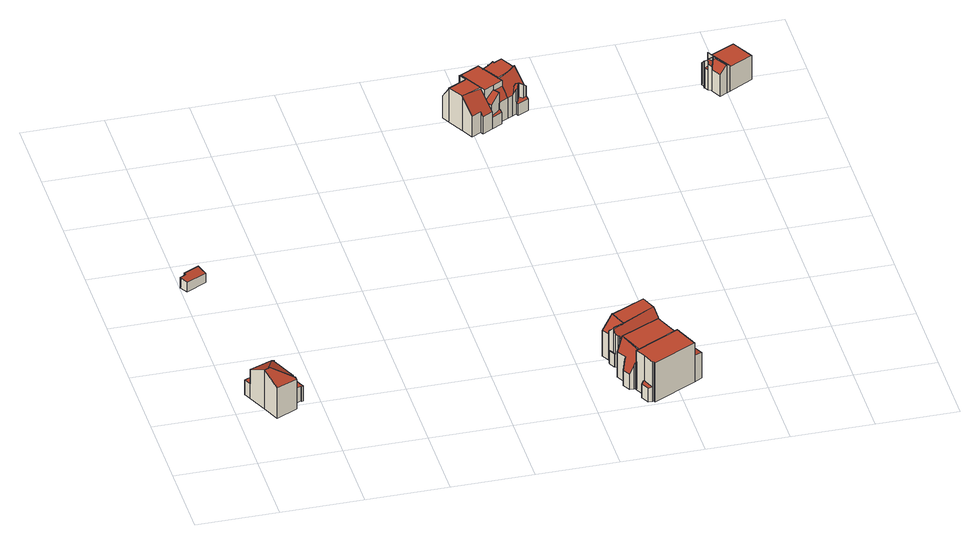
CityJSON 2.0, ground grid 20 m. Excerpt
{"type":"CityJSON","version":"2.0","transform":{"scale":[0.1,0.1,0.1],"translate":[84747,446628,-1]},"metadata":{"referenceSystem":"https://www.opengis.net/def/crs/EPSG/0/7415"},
"CityObjects":{
"building1":{"type":"Building","attributes":{"b3_dak_type":"slanted","b3_h_dak_50p":8.6,"b3_h_dak_70p":9.24,"b3_h_dak_max":11,"b3_h_dak_min":4.03,"b3_h_maaiveld":0.079,"b3_kas_warenhuis":false,"b3_mutatie_ahn3_ahn4":false,"b3_reconstructie_onvolledig":false,"b3_rmse_lod12":3.16,"b3_rmse_lod13":0.617,"b3_rmse_lod22":0.076,"b3_val3dity_lod12":"[]","b3_val3dity_lod13":"[]","b3_val3dity_lod22":"[]","b3_volume_lod12":917.53,"b3_volume_lod13":741.83,"b3_volume_lod22":721.56,"geconstateerd":false,"oorspronkelijkbouwjaar":2000,"status":"Pand in gebruik"},"children":["building1-1"]},
"building1-1":{"type":"BuildingPart","parents":["building1"],"geometry":[{"type":"Solid","lod":"2.2","boundaries":[[[[0,1,2,3,4,5,6,7,8,9,10,11,12,13]],[[14,10,9,15,16]],[[17,11,10,14]],[[18,19,20,21]],[[21,20,22]],[[22,12,11,17]],[[23,24,13,12,22]],[[25,26,27,28]],[[26,7,6,29]],[[30,8,7,26,25]],[[29,6,5,31]],[[31,5,4,32]],[[32,4,3,33]],[[34,2,1,35]],[[33,3,2,34]],[[15,9,8,30]],[[36,0,13,24]],[[37,38,24,23]],[[16,15,19,18]],[[28,39,40]],[[39,28,27,38,37]],[[35,1,0,36]],[[16,18,21,22,17,14]],[[40,19,15,30,25,28]],[[39,37,23,22,20,19,40]],[[35,36,24,38,27,26,29,31,32,33,34]]]],"semantics":{"surfaces":[{"type":"GroundSurface"},{"type":"WallSurface","on_footprint_edge":true},{"type":"WallSurface","on_footprint_edge":false},{"type":"RoofSurface"}],"values":[[0,1,1,2,2,1,1,2,1,1,1,1,1,1,1,1,1,2,2,2,2,1,3,3,3,3]]}}]},
"building2":{"type":"Building","attributes":{"b3_dak_type":"multiple horizontal","b3_h_dak_50p":2.65,"b3_h_dak_70p":2.74,"b3_h_dak_max":3.14,"b3_h_dak_min":2.4,"b3_h_maaiveld":-0.053,"b3_kas_warenhuis":false,"b3_mutatie_ahn3_ahn4":false,"b3_reconstructie_onvolledig":false,"b3_rmse_lod12":0.175,"b3_rmse_lod13":0.175,"b3_rmse_lod22":0.0549,"b3_val3dity_lod12":"[]","b3_val3dity_lod13":"[]","b3_val3dity_lod22":"[]","b3_volume_lod12":41.61,"b3_volume_lod13":41.61,"b3_volume_lod22":40.7,"geconstateerd":false,"oorspronkelijkbouwjaar":1924,"status":"Pand in gebruik"},"children":["building2-1"]},
"building2-1":{"type":"BuildingPart","parents":["building2"],"geometry":[{"type":"Solid","lod":"2.2","boundaries":[[[[41,42,43,44,45,46]],[[47,42,41,48]],[[48,41,46,49]],[[50,43,42,47]],[[49,46,45,51]],[[51,45,44,52]],[[52,44,43,50]],[[52,50,47,48,49,51]]]],"semantics":{"surfaces":[{"type":"GroundSurface"},{"type":"WallSurface","on_footprint_edge":true},{"type":"RoofSurface"}],"values":[[0,1,1,1,1,1,1,2]]}}]},
"building3":{"type":"Building","attributes":{"b3_dak_type":"slanted","b3_h_dak_50p":10.21,"b3_h_dak_70p":10.31,"b3_h_dak_max":10.72,"b3_h_dak_min":3.52,"b3_h_maaiveld":-0.233,"b3_kas_warenhuis":false,"b3_mutatie_ahn3_ahn4":false,"b3_reconstructie_onvolledig":false,"b3_rmse_lod12":1.49,"b3_rmse_lod13":1.49,"b3_rmse_lod22":0.15,"b3_val3dity_lod12":"[]","b3_val3dity_lod13":"[]","b3_val3dity_lod22":"[]","b3_volume_lod12":1003.99,"b3_volume_lod13":1003.99,"b3_volume_lod22":933.28,"geconstateerd":false,"oorspronkelijkbouwjaar":1910,"status":"Pand in gebruik"},"children":["building3-1"]},
"building3-1":{"type":"BuildingPart","parents":["building3"],"geometry":[{"type":"Solid","lod":"2.2","boundaries":[[[[53,54,55,56,57,58,59,60,61,62,63,64,65,66]],[[67,63,62,68]],[[68,62,61,69]],[[70,64,63,67]],[[71,54,53,72]],[[72,53,66,73]],[[74,75,76]],[[69,61,60,77]],[[78,59,58,79]],[[77,60,59,78]],[[79,58,57,80]],[[80,57,56,74]],[[81,55,54,71]],[[75,74,56,55,81,82]],[[83,65,64,70]],[[82,81,73,84]],[[84,73,66,65,83]],[[83,70,67,68,69,77,78,79,80,74,76]],[[73,81,71,72]],[[84,83,76,75,82]]]],"semantics":{"surfaces":[{"type":"GroundSurface"},{"type":"WallSurface","on_footprint_edge":true},{"type":"WallSurface","on_footprint_edge":false},{"type":"RoofSurface"}],"values":[[0,1,1,1,1,1,2,1,1,1,1,1,1,1,1,2,1,3,3,3]]}}]},
"building4":{"type":"Building","attributes":{"b3_dak_type":"multiple horizontal","b3_h_dak_50p":10.58,"b3_h_dak_70p":10.61,"b3_h_dak_max":10.91,"b3_h_dak_min":3.38,"b3_h_maaiveld":-0.269,"b3_kas_warenhuis":false,"b3_mutatie_ahn3_ahn4":false,"b3_reconstructie_onvolledig":false,"b3_rmse_lod12":1.54,"b3_rmse_lod13":0.129,"b3_rmse_lod22":0.133,"b3_val3dity_lod12":"[]","b3_val3dity_lod13":"[]","b3_val3dity_lod22":"[]","b3_volume_lod12":1040.19,"b3_volume_lod13":977.4,"b3_volume_lod22":974.96,"geconstateerd":false,"oorspronkelijkbouwjaar":1910,"status":"Pand in gebruik"},"children":["building4-1"]},
"building4-1":{"type":"BuildingPart","parents":["building4"],"geometry":[{"type":"Solid","lod":"2.2","boundaries":[[[[85,86,87,88,89,90,91,92,93,94,95,96,97]],[[98,95,94,99]],[[71,88,87,100]],[[101,89,88,71]],[[102,96,95,98]],[[103,93,92,104]],[[104,92,91,105]],[[106,99,94,93,103]],[[105,91,90,107,108]],[[107,90,89,101]],[[109,100,87,86,110]],[[111,85,97,112]],[[112,97,96,102]],[[108,107,100,109]],[[110,86,85,111,113]],[[113,111,99,106]],[[100,107,101,71]],[[99,111,112,102,98]],[[113,106,103,104,105,108,109,110]]]],"semantics":{"surfaces":[{"type":"GroundSurface"},{"type":"WallSurface","on_footprint_edge":true},{"type":"WallSurface","on_footprint_edge":false},{"type":"RoofSurface"}],"values":[[0,1,1,1,1,1,1,1,1,1,1,1,1,2,1,2,3,3,3]]}}]},
"building5":{"type":"Building","attributes":{"b3_dak_type":"slanted","b3_h_dak_50p":9.63,"b3_h_dak_70p":10,"b3_h_dak_max":10.27,"b3_h_dak_min":3.16,"b3_h_maaiveld":-0.208,"b3_kas_warenhuis":false,"b3_mutatie_ahn3_ahn4":false,"b3_reconstructie_onvolledig":false,"b3_rmse_lod12":2.86,"b3_rmse_lod13":0.913,"b3_rmse_lod22":0.106,"b3_val3dity_lod12":"[]","b3_val3dity_lod13":"[]","b3_val3dity_lod22":"[]","b3_volume_lod12":1004.27,"b3_volume_lod13":884.65,"b3_volume_lod22":836.02,"geconstateerd":false,"oorspronkelijkbouwjaar":1914,"status":"Pand in gebruik"},"children":["building5-1"]},
"building5-1":{"type":"BuildingPart","parents":["building5"],"geometry":[{"type":"Solid","lod":"2.2","boundaries":[[[[114,115,116,117,118,119,120,121,122,123,124,125,126,127,128,129,130]],[[131,126,125,132]],[[133,128,127,134,135]],[[136,137,138,139]],[[134,127,126,131]],[[140,141,142]],[[143,144,142]],[[144,143,145,146]],[[135,134,147,148]],[[149,123,122,150]],[[150,122,121,151]],[[152,153,154]],[[155,156,154]],[[139,138,124,123,149]],[[151,121,120,157]],[[158,117,116,159]],[[160,161,159,162]],[[163,164,161,160]],[[164,119,118,165]],[[162,159,116,115,140]],[[165,118,117,158]],[[166,129,128,133]],[[153,152,130,129,166]],[[167,168,169,170]],[[156,155,170]],[[132,125,124,138]],[[148,147,137,136,171]],[[171,136,168,167]],[[169,168,172]],[[145,143,172]],[[173,114,130,152]],[[141,140,115,114,173]],[[157,120,119,164,163]],[[162,140,142,144,146,160]],[[165,158,159,161,164]],[[137,147,134,131,132,138]],[[171,167,170,155,154,153,166,133,135,148]],[[141,173,152,154,156,170,169,172,143,142]],[[157,163,160,146,145,172,168,136,139,149,150,151]]]],"semantics":{"surfaces":[{"type":"GroundSurface"},{"type":"WallSurface","on_footprint_edge":true},{"type":"WallSurface","on_footprint_edge":false},{"type":"RoofSurface"}],"values":[[0,1,1,2,1,2,2,2,2,1,1,2,2,1,1,1,2,2,1,1,1,1,1,2,2,1,2,2,2,2,1,1,1,3,3,3,3,3,3]]}}]},
"building6":{"type":"Building","attributes":{"b3_dak_type":"slanted","b3_h_dak_50p":9.21,"b3_h_dak_70p":9.25,"b3_h_dak_max":9.51,"b3_h_dak_min":2.88,"b3_h_maaiveld":-0.189,"b3_kas_warenhuis":false,"b3_mutatie_ahn3_ahn4":false,"b3_reconstructie_onvolledig":false,"b3_rmse_lod12":1.64,"b3_rmse_lod13":1.64,"b3_rmse_lod22":0.334,"b3_val3dity_lod12":"[]","b3_val3dity_lod13":"[]","b3_val3dity_lod22":"[]","b3_volume_lod12":539.07,"b3_volume_lod13":539.07,"b3_volume_lod22":477.21,"geconstateerd":false,"oorspronkelijkbouwjaar":1917,"status":"Pand in gebruik"},"children":["building6-1"]},
"building6-1":{"type":"BuildingPart","parents":["building6"],"geometry":[{"type":"Solid","lod":"2.2","boundaries":[[[[174,175,176,177,178,179,180,181,182,183]],[[184,175,174,185]],[[186,178,177,187]],[[185,174,183,188]],[[188,183,182,189]],[[190,179,178,186]],[[191,192,181,180,193]],[[194,195,196]],[[192,191,196]],[[193,180,179,190,197]],[[197,190,198]],[[189,182,181,192]],[[199,187,177,176,194]],[[195,194,176,175,184]],[[198,187,199]],[[187,198,190,186]],[[195,184,185,188,189,192,196]],[[198,199,194,196,191,193,197]]]],"semantics":{"surfaces":[{"type":"GroundSurface"},{"type":"WallSurface","on_footprint_edge":true},{"type":"WallSurface","on_footprint_edge":false},{"type":"RoofSurface"}],"values":[[0,1,1,1,1,1,1,2,2,1,2,1,1,1,2,3,3,3]]}}]},
"building7":{"type":"Building","attributes":{"b3_dak_type":"slanted","b3_h_dak_50p":9.21,"b3_h_dak_70p":9.23,"b3_h_dak_max":9.52,"b3_h_dak_min":2.9,"b3_h_maaiveld":-0.24,"b3_kas_warenhuis":false,"b3_mutatie_ahn3_ahn4":false,"b3_reconstructie_onvolledig":false,"b3_rmse_lod12":1.37,"b3_rmse_lod13":1.03,"b3_rmse_lod22":0.144,"b3_val3dity_lod12":"[]","b3_val3dity_lod13":"[]","b3_val3dity_lod22":"[]","b3_volume_lod12":542.21,"b3_volume_lod13":532.83,"b3_volume_lod22":505.84,"geconstateerd":false,"oorspronkelijkbouwjaar":1917,"status":"Pand in gebruik"},"children":["building7-1"]},
"building7-1":{"type":"BuildingPart","parents":["building7"],"geometry":[{"type":"Solid","lod":"2.2","boundaries":[[[[200,201,202,182,203,204,180,205,206]],[[207,208,201,200,209]],[[209,200,206,210]],[[193,180,204,211,212]],[[212,211,213,214]],[[215,202,201,208]],[[216,205,180,193]],[[217,182,202,215]],[[218,219,208,207]],[[220,210,206,205,216]],[[221,222,219,218,223]],[[211,204,203,222,221]],[[222,203,182,217]],[[223,218,224,213]],[[214,213,224,210,220]],[[210,224,218,207,209]],[[222,217,215,208,219]],[[223,213,211,221]],[[214,220,216,193,212]]]],"semantics":{"surfaces":[{"type":"GroundSurface"},{"type":"WallSurface","on_footprint_edge":true},{"type":"WallSurface","on_footprint_edge":false},{"type":"RoofSurface"}],"values":[[0,1,1,1,2,1,1,1,2,1,2,1,1,2,2,3,3,3,3]]}}]},
"building8":{"type":"Building","attributes":{"b3_dak_type":"slanted","b3_h_dak_50p":9.16,"b3_h_dak_70p":9.46,"b3_h_dak_max":9.66,"b3_h_dak_min":2.93,"b3_h_maaiveld":-0.195,"b3_kas_warenhuis":false,"b3_mutatie_ahn3_ahn4":false,"b3_reconstructie_onvolledig":false,"b3_rmse_lod12":1.81,"b3_rmse_lod13":1.45,"b3_rmse_lod22":0.0932,"b3_val3dity_lod12":"[]","b3_val3dity_lod13":"[]","b3_val3dity_lod22":"[]","b3_volume_lod12":550.17,"b3_volume_lod13":535.73,"b3_volume_lod22":483.38,"geconstateerd":false,"oorspronkelijkbouwjaar":1917,"status":"Pand in gebruik"},"children":["building8-1"]},
"building8-1":{"type":"BuildingPart","parents":["building8"],"geometry":[{"type":"Solid","lod":"2.2","boundaries":[[[[225,226,227,228,229,230,231,232,233,234,235,200,236,237,205,238]],[[239,238,205,240]],[[241,242,243,244,245]],[[246,247,242,241]],[[248,249,250]],[[251,252,249,248]],[[240,205,237,253]],[[254,233,232,255]],[[255,232,231,256]],[[257,236,200,258]],[[259,257,260,261]],[[262,234,233,254,263]],[[263,254,264,265]],[[266,226,225,267]],[[268,269,270]],[[253,237,236,257,259]],[[271,272,273,274]],[[275,227,226,266]],[[276,228,227,275]],[[265,264,277,272,271]],[[278,279,269,280]],[[279,278,281]],[[282,235,234,262]],[[258,200,235,282]],[[270,267,225,238,239,283]],[[284,276,285]],[[261,260,285]],[[286,287,230,229,288]],[[245,244,287,286]],[[247,246,289]],[[272,277,243,242]],[[256,231,230,287]],[[288,229,228,276,284]],[[280,269,268,290,291]],[[283,239,292]],[[252,293,292]],[[291,290,293,252,251]],[[274,273,294]],[[293,290,268,270,283,292]],[[288,289,246,241,245,286]],[[256,287,244,243,277,264,254,255]],[[294,273,272,242,247,289,288,284,285,260,257,258,282]],[[252,292,239,240,253,250,249]],[[281,275,266,267,270,269,279]],[[274,294,282,262,263,265,271]],[[275,281,278,280,291,251,248,250,253,259,261,285,276]]]],"semantics":{"surfaces":[{"type":"GroundSurface"},{"type":"WallSurface","on_footprint_edge":true},{"type":"WallSurface","on_footprint_edge":false},{"type":"RoofSurface"}],"values":[[0,1,2,2,2,2,1,1,1,1,2,1,2,1,2,1,2,1,1,2,2,2,1,1,1,2,2,1,2,2,2,1,1,2,2,2,2,2,3,3,3,3,3,3,3,3]]}}]},
"building9":{"type":"Building","attributes":{"b3_dak_type":"slanted","b3_h_dak_50p":6.6,"b3_h_dak_70p":6.72,"b3_h_dak_max":9.71,"b3_h_dak_min":2.24,"b3_h_maaiveld":-0.119,"b3_kas_warenhuis":false,"b3_mutatie_ahn3_ahn4":false,"b3_reconstructie_onvolledig":false,"b3_rmse_lod12":0.657,"b3_rmse_lod13":0.657,"b3_rmse_lod22":0.453,"b3_val3dity_lod12":"[]","b3_val3dity_lod13":"[]","b3_val3dity_lod22":"[]","b3_volume_lod12":424.39,"b3_volume_lod13":424.39,"b3_volume_lod22":429.05,"geconstateerd":false,"oorspronkelijkbouwjaar":1915,"status":"Pand in gebruik"},"children":["building9-1"]},
"building9-1":{"type":"BuildingPart","parents":["building9"],"geometry":[{"type":"Solid","lod":"2.2","boundaries":[[[[295,296,297,298,299,300,301,302,303,304,305,306,307,308,309]],[[310,307,306,311]],[[312,308,307,310]],[[313,302,301,314,315]],[[316,296,295,317]],[[318,297,296,316]],[[319,320,321,322]],[[323,305,304,324]],[[324,304,303,325]],[[325,303,302,313]],[[315,314,326,327]],[[328,329,317,330]],[[330,317,295,309,331,332]],[[314,301,300,333]],[[334,327,326,333,335]],[[336,311,306,305,323,337]],[[331,309,308,312]],[[337,323,320,319]],[[338,318,339,340]],[[335,333,300,299,341]],[[341,299,298,342]],[[340,343,344]],[[327,334,344]],[[343,340,339,345,321]],[[342,298,297,318,338]],[[322,321,345,329,328]],[[332,331,311,336]],[[333,326,314]],[[343,321,320,323,324,325,313,315,327,344]],[[329,345,339,318,316,317]],[[342,338,340,344,334,335,341]],[[332,336,337,319,322,328,330]],[[311,331,312,310]]]],"semantics":{"surfaces":[{"type":"GroundSurface"},{"type":"WallSurface","on_footprint_edge":true},{"type":"WallSurface","on_footprint_edge":false},{"type":"RoofSurface"}],"values":[[0,1,1,1,1,1,2,1,1,1,2,2,1,1,2,1,1,2,2,1,1,2,2,2,1,2,2,3,3,3,3,3,3]]}}]}
},
"vertices":[
[37,266,11],[114,300,11],[112,303,11],[117,305,11],[160,208,11],[156,206,11],[154,209,11],[134,200,11],[129,198,11],[135,185,11],[137,180,11],[85,156,11],[67,199,11],[45,247,11],[137,180,94],[135,185,95],[135,185,97],[85,156,96],[78,207,121],[78,207,118],[77,203,119],[77,203,120],[67,199,120],[45,247,92],[45,247,51],[134,200,92],[134,200,52],[106,263,52],[106,263,93],[154,209,52],[129,198,95],[156,206,52],[160,208,52],[117,305,52],[112,303,52],[114,300,52],[37,266,51],[102,271,91],[102,271,52],[106,263,96],[100,261,96],
[1,712,9],[15,720,9],[13,725,9],[51,745,9],[63,720,9],[12,694,9],[15,720,39],[1,712,39],[12,694,35],[13,725,40],[63,720,34],[51,745,39],
[1003,190,8],[1032,132,8],[1014,123,8],[917,72,8],[907,67,8],[905,71,8],[903,70,8],[892,70,8],[882,90,8],[888,99,8],[890,100,8],[877,125,8],[890,132,8],[988,182,8],[890,100,78],[888,99,72],[882,90,49],[877,125,77],[1032,132,80],[1003,190,80],[988,182,82],[917,72,108],[917,72,113],[893,125,115],[892,70,50],[903,70,73],[905,71,79],[907,67,79],[1014,123,82],[1014,123,111],[890,132,115],[988,182,113],
[919,43,7],[907,67,7],[1018,125,7],[1032,132,7],[1062,74,7],[1043,64,7],[936,9,7],[934,14,7],[932,13,7],[931,13,7],[921,14,7],[911,34,7],[917,42,7],[921,14,44],[931,13,47],[1018,125,81],[1062,74,79],[911,34,44],[932,13,116],[934,14,116],[936,9,116],[931,13,116],[1043,64,81],[1043,64,115],[1018,125,115],[907,67,116],[919,43,47],[917,42,47],[919,43,116],
[865,214,8],[891,227,8],[976,271,8],[997,282,8],[1027,224,8],[999,210,8],[994,207,8],[895,156,8],[891,163,8],[888,161,8],[882,165,8],[880,166,8],[873,180,8],[874,185,8],[874,189,8],[877,190,8],[875,195,8],[873,180,43],[880,166,43],[874,189,93],[874,185,43],[874,185,97],[881,173,108],[881,173,43],[882,165,43],[882,165,100],[891,227,111],[891,227,113],[899,208,111],[908,187,110],[908,187,111],[908,187,109],[971,222,110],[881,175,42],[881,175,109],[888,161,94],[891,163,94],[895,156,86],[875,195,80],[875,195,88],[893,194,98],[895,194,99],[895,194,100],[994,207,85],[997,282,44],[976,271,44],[990,233,110],[990,233,44],[976,271,109],[999,210,85],[999,210,44],[1027,224,44],[877,190,93],[901,184,111],[901,184,108],[901,184,101],[895,193,100],[881,173,112],[907,187,109],[865,214,79],
[817,1139,8],[794,1127,8],[778,1158,8],[757,1198,8],[747,1216,8],[793,1240,8],[796,1241,8],[828,1180,8],[846,1145,8],[821,1132,8],[794,1127,65],[817,1139,65],[747,1216,70],[757,1198,100],[821,1132,56],[846,1145,56],[793,1240,71],[828,1180,103],[828,1180,100],[796,1241,102],[778,1158,103],[778,1158,104],[793,1165,103],[793,1240,102],[803,1221,102],[757,1198,102],
[891,1178,8],[869,1166,8],[872,1159,8],[845,1148,8],[834,1169,8],[844,1266,8],[882,1195,8],[869,1166,64],[869,1166,46],[891,1178,64],[882,1195,88],[834,1169,71],[834,1169,103],[857,1182,91],[857,1182,103],[872,1159,40],[844,1266,102],[846,1145,39],[867,1165,64],[867,1165,46],[882,1195,103],[845,1148,72],[845,1148,41],[867,1165,93],[857,1182,87],
[874,1282,8],[892,1292,8],[901,1276,8],[921,1237,8],[937,1209,8],[940,1203,8],[943,1196,8],[917,1183,8],[914,1189,8],[914,1190,8],[904,1185,8],[876,1206,8],[852,1250,8],[863,1276,8],[863,1276,73],[844,1266,73],[922,1199,87],[922,1199,70],[922,1199,47],[932,1198,44],[932,1198,80],[925,1205,82],[925,1205,75],[866,1258,105],[866,1258,104],[864,1256,105],[865,1261,105],[865,1261,99],[852,1250,105],[914,1189,44],[917,1183,40],[943,1196,41],[876,1206,102],[891,1178,65],[876,1206,105],[888,1213,102],[888,1213,105],[914,1190,76],[914,1189,76],[917,1189,43],[917,1189,79],[892,1292,73],[874,1282,73],[879,1270,75],[879,1270,97],[874,1282,74],[921,1198,87],[921,1198,69],[916,1203,77],[916,1203,84],[901,1276,105],[921,1237,105],[921,1198,47],[881,1265,105],[881,1265,104],[879,1270,105],[882,1266,105],[904,1185,65],[863,1276,74],[921,1237,109],[903,1223,105],[940,1203,72],[940,1203,45],[937,1209,72],[937,1208,72],[871,1263,75],[871,1263,105],[863,1275,75],[865,1261,75],[911,1201,78],
[1398,1149,9],[1381,1140,9],[1368,1166,9],[1367,1167,9],[1360,1171,9],[1360,1172,9],[1355,1181,9],[1354,1182,9],[1355,1190,9],[1352,1196,9],[1368,1205,9],[1378,1211,9],[1438,1243,9],[1467,1187,9],[1406,1154,9],[1438,1243,75],[1378,1211,77],[1467,1187,75],[1354,1182,83],[1355,1181,65],[1355,1181,84],[1381,1140,69],[1398,1149,87],[1368,1166,69],[1377,1187,89],[1377,1187,88],[1375,1183,91],[1375,1183,92],[1368,1205,68],[1352,1196,69],[1355,1190,76],[1361,1180,70],[1361,1180,87],[1380,1182,89],[1380,1182,86],[1398,1149,89],[1406,1154,77],[1406,1154,81],[1360,1172,65],[1361,1180,90],[1360,1172,83],[1378,1211,78],[1368,1205,89],[1368,1166,74],[1373,1179,80],[1373,1179,82],[1360,1171,82],[1367,1167,75],[1373,1179,94],[1363,1180,89],[1375,1183,83]
]}
